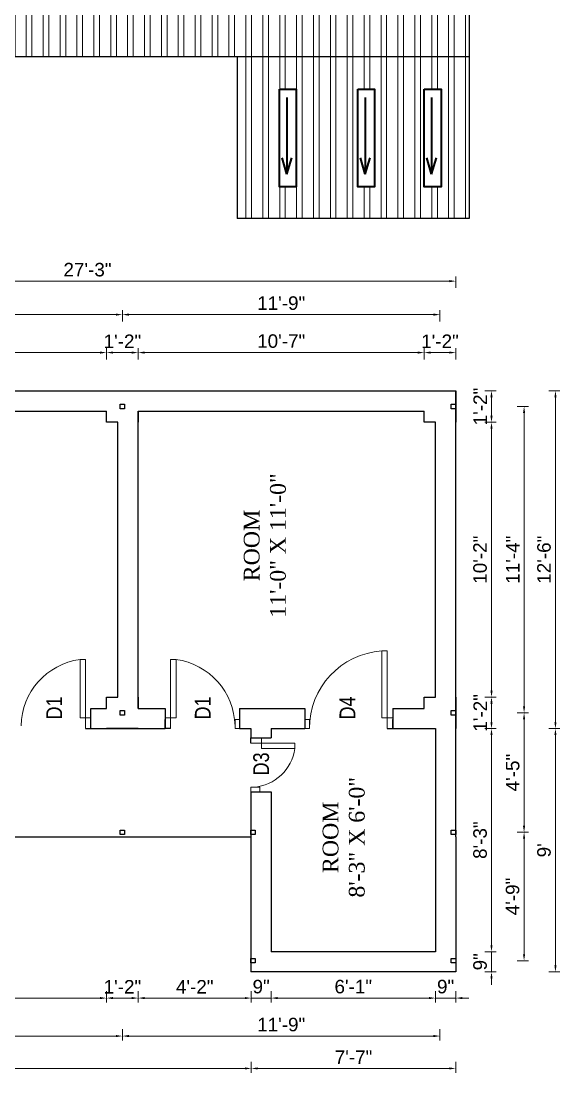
# Model space of a CAD drawing. Header units: inches. Extents: x 0 to 383786, y -45810 to 0.
# Drawn here: x 362889 to 363128.3, y -41015.7 to -40548.7 of the extents above; entities that cross this region are included whole.
import ezdxf

# ---------------------------------------------------------------- set-up
doc = ezdxf.new("R2010")
doc.units = ezdxf.units.IN
doc.header["$LTSCALE"] = 2
doc.header["$MEASUREMENT"] = 0
doc.header["$PDMODE"] = 34
doc.layers.get('0').update_dxf_attribs({"linetype": 'CONTINUOUS'})
doc.layers.get('DEFPOINTS').update_dxf_attribs({"color": 141, "linetype": 'CONTINUOUS'})
for name, color, linetype, lineweight in [('DIM_LINE', 173, 'CONTINUOUS', 20), ('dimension', 160, 'CONTINUOUS', 15), ('door', 20, 'CONTINUOUS', 35), ('steps', 253, 'CONTINUOUS', 20), ('truss', 1, 'CONTINUOUS', 25), ('WALL - A', 1, 'CONTINUOUS', 40)]:
    doc.layers.add(name, color=color, linetype=linetype, lineweight=lineweight)
doc.styles.add('Lettring Text', font='arial.ttf')
doc.styles.get("Standard").update_dxf_attribs({"font": 'ARIALN.TTF'})
doc.dimstyles.new('Copy of Standard', dxfattribs={"dimtxt": 6, "dimasz": 2.875, "dimexe": 2, "dimexo": 4, "dimgap": 2, "dimtad": 1, "dimdec": 0, "dimrnd": 1, "dimzin": 0, "dimdsep": 46, "dimlunit": 4, "dimtxsty": 'Lettring Text', "dimcen": 0.1, "dimclrd": 7, "dimclre": 7, "dimclrt": 7, "dimazin": 0, "dimtfac": 0.645, "dimtdec": 0, "dimtmove": 1, "dimatfit": 0, "dimfxl": 3, "dimfxlon": 1, "dimtfillclr": 256, "dimtolj": 1, "dimtzin": 0, "dimlwd": -1, "dimlwe": -1, "dimarcsym": 2})
pattern_1 = [(270, (320661.323, -377031.81), (7.5, -9e-16), []), (270, (320658.823, -377034.31), (7.5, -9e-16), [])]

# ---------------------------------------------------------------- blocks, each defined once
blk = doc.blocks.new('*D551')
at = {"layer": 'DEFPOINTS', "color": 0, "ltscale": 0.5, "transparency": 16777216}
for p in [(362927, -40695.87), (362769, -40712.82), (362927, -40712.82)]:
    blk.add_point(p, dxfattribs=at)
at = {"layer": 'steps', "color": 7, "ltscale": 0.5, "transparency": 16777216}
for p, q in [((362769, -40698.87), (362769, -40693.87)), ((362771.87, -40695.87), (362924.12, -40695.87)), ((362927, -40698.87), (362927, -40693.87))]:
    blk.add_line(p, q, dxfattribs=at)
for points in [[(362771.87, -40695.39), (362771.87, -40696.34), (362769, -40695.87)], [(362924.12, -40695.39), (362924.12, -40696.34), (362927, -40695.87)]]:
    blk.add_solid(points, dxfattribs=at)
at = {"layer": 'steps', "color": 7, "ltscale": 0.5, "transparency": 16777216, "insert": (362848, -40690.8), "char_height": 6, "attachment_point": 5, "style": 'Lettring Text'}
blk.add_mtext('\\A1;13\'-2"', dxfattribs=at)
blk = doc.blocks.new('*D552')
at = {"layer": 'DEFPOINTS', "color": 0, "ltscale": 0.5, "transparency": 16777216}
for p in [(362941, -40695.87), (362927, -40712.82), (362941, -40712.82)]:
    blk.add_point(p, dxfattribs=at)
at = {"layer": 'steps', "color": 7, "ltscale": 0.5, "transparency": 16777216}
for p, q in [((362927, -40698.87), (362927, -40693.87)), ((362929.87, -40695.87), (362938.12, -40695.87)), ((362941, -40698.87), (362941, -40693.87))]:
    blk.add_line(p, q, dxfattribs=at)
for points in [[(362929.87, -40695.39), (362929.87, -40696.34), (362927, -40695.87)], [(362938.12, -40695.39), (362938.12, -40696.34), (362941, -40695.87)]]:
    blk.add_solid(points, dxfattribs=at)
at = {"layer": 'steps', "color": 7, "ltscale": 0.5, "transparency": 16777216, "insert": (362934, -40690.85), "char_height": 6, "attachment_point": 5, "style": 'Lettring Text'}
blk.add_mtext('\\A1;1\'-2"', dxfattribs=at)
blk = doc.blocks.new('*D531')
at = {"layer": 'DEFPOINTS', "color": 0, "ltscale": 0.5, "transparency": 16777216}
for p in [(363068, -40695.87), (362941, -40712.82), (363068, -40712.82)]:
    blk.add_point(p, dxfattribs=at)
at = {"layer": 'steps', "color": 7, "ltscale": 0.5, "transparency": 16777216}
for p, q in [((362941, -40698.87), (362941, -40693.87)), ((362943.87, -40695.87), (363065.12, -40695.87)), ((363068, -40698.87), (363068, -40693.87))]:
    blk.add_line(p, q, dxfattribs=at)
for points in [[(362943.87, -40695.39), (362943.87, -40696.34), (362941, -40695.87)], [(363065.12, -40695.39), (363065.12, -40696.34), (363068, -40695.87)]]:
    blk.add_solid(points, dxfattribs=at)
at = {"layer": 'steps', "color": 7, "ltscale": 0.5, "transparency": 16777216, "insert": (363004.5, -40690.8), "char_height": 6, "attachment_point": 5, "style": 'Lettring Text'}
blk.add_mtext('\\A1;10\'-7"', dxfattribs=at)
blk = doc.blocks.new('*D532')
at = {"layer": 'DEFPOINTS', "color": 0, "ltscale": 0.5, "transparency": 16777216}
for p in [(363082, -40695.87), (363068, -40712.82), (363082, -40712.82)]:
    blk.add_point(p, dxfattribs=at)
at = {"layer": 'steps', "color": 7, "ltscale": 0.5, "transparency": 16777216}
for p, q in [((363068, -40698.87), (363068, -40693.87)), ((363070.87, -40695.87), (363079.12, -40695.87)), ((363082, -40698.87), (363082, -40693.87))]:
    blk.add_line(p, q, dxfattribs=at)
for points in [[(363070.87, -40695.39), (363070.87, -40696.34), (363068, -40695.87)], [(363079.12, -40695.39), (363079.12, -40696.34), (363082, -40695.87)]]:
    blk.add_solid(points, dxfattribs=at)
at = {"layer": 'steps', "color": 7, "ltscale": 0.5, "transparency": 16777216, "insert": (363075, -40690.85), "char_height": 6, "attachment_point": 5, "style": 'Lettring Text'}
blk.add_mtext('\\A1;1\'-2"', dxfattribs=at)
blk = doc.blocks.new('*D533')
at = {"layer": 'DEFPOINTS', "color": 0, "ltscale": 0.5, "transparency": 16777216}
for p in [(362934, -40679.01), (362934, -40712.82), (363075, -40712.82)]:
    blk.add_point(p, dxfattribs=at)
at = {"layer": 'steps', "color": 7, "ltscale": 0.5, "transparency": 16777216}
for p, q in [((362934, -40682.01), (362934, -40677.01)), ((363075, -40682.01), (363075, -40677.01)), ((363072.12, -40679.01), (362936.87, -40679.01))]:
    blk.add_line(p, q, dxfattribs=at)
for points in [[(362936.87, -40678.53), (362936.87, -40679.49), (362934, -40679.01)], [(363072.12, -40678.53), (363072.12, -40679.49), (363075, -40679.01)]]:
    blk.add_solid(points, dxfattribs=at)
at = {"layer": 'steps', "color": 7, "ltscale": 0.5, "transparency": 16777216, "insert": (363004.5, -40673.94), "char_height": 6, "attachment_point": 5, "style": 'Lettring Text'}
blk.add_mtext('\\A1;11\'-9"', dxfattribs=at)
blk = doc.blocks.new('*D534')
at = {"layer": 'DEFPOINTS', "color": 0, "ltscale": 0.5, "transparency": 16777216}
for p in [(362762, -40679.01), (362762, -40712.82), (362934, -40712.82)]:
    blk.add_point(p, dxfattribs=at)
at = {"layer": 'steps', "color": 7, "ltscale": 0.5, "transparency": 16777216}
for p, q in [((362762, -40682.01), (362762, -40677.01)), ((362934, -40682.01), (362934, -40677.01)), ((362931.12, -40679.01), (362764.87, -40679.01))]:
    blk.add_line(p, q, dxfattribs=at)
for points in [[(362764.87, -40678.53), (362764.87, -40679.49), (362762, -40679.01)], [(362931.12, -40678.53), (362931.12, -40679.49), (362934, -40679.01)]]:
    blk.add_solid(points, dxfattribs=at)
at = {"layer": 'steps', "color": 7, "ltscale": 0.5, "transparency": 16777216, "insert": (362848, -40673.99), "char_height": 6, "attachment_point": 5, "style": 'Lettring Text'}
blk.add_mtext('\\A1;14\'-4"', dxfattribs=at)
blk = doc.blocks.new('*D536')
at = {"layer": 'DEFPOINTS', "color": 0, "ltscale": 0.5, "transparency": 16777216}
for p in [(363082, -40664.15), (362755, -40712.82), (363082, -40712.82)]:
    blk.add_point(p, dxfattribs=at)
at = {"layer": 'steps', "color": 7, "ltscale": 0.5, "transparency": 16777216}
for p, q in [((362755, -40667.15), (362755, -40662.15)), ((363082, -40667.15), (363082, -40662.15)), ((362757.87, -40664.15), (363079.12, -40664.15))]:
    blk.add_line(p, q, dxfattribs=at)
for points in [[(362757.87, -40663.67), (362757.87, -40664.63), (362755, -40664.15)], [(363079.12, -40663.67), (363079.12, -40664.63), (363082, -40664.15)]]:
    blk.add_solid(points, dxfattribs=at)
at = {"layer": 'steps', "color": 7, "ltscale": 0.5, "transparency": 16777216, "insert": (362918.5, -40659.09), "char_height": 6, "attachment_point": 5, "style": 'Lettring Text'}
blk.add_mtext('\\A1;27\'-3"', dxfattribs=at)
blk = doc.blocks.new('*D538')
at = {"layer": 'DEFPOINTS', "color": 0, "ltscale": 0.5, "transparency": 16777216}
for p in [(363073, -40961.82), (363097.88, -40961.82), (363082, -40970.82)]:
    blk.add_point(p, dxfattribs=at)
at = {"layer": 'steps', "color": 7, "ltscale": 0.5, "transparency": 16777216}
for p, q in [((363097.88, -40958.94), (363097.88, -40956.07)), ((363094.88, -40961.82), (363099.88, -40961.82)), ((363097.88, -40970.82), (363097.88, -40961.82)), ((363094.88, -40970.82), (363099.88, -40970.82)), ((363097.88, -40973.69), (363097.88, -40976.57))]:
    blk.add_line(p, q, dxfattribs=at)
for points in [[(363097.4, -40958.94), (363098.36, -40958.94), (363097.88, -40961.82)], [(363097.4, -40973.69), (363098.36, -40973.69), (363097.88, -40970.82)]]:
    blk.add_solid(points, dxfattribs=at)
at = {"layer": 'steps', "color": 7, "ltscale": 0.5, "transparency": 16777216, "insert": (363092.82, -40966.32), "char_height": 6, "attachment_point": 5, "rotation": 90, "style": 'Lettring Text'}
blk.add_mtext('\\A1;9"', dxfattribs=at)
blk = doc.blocks.new('*D553')
at = {"layer": 'DEFPOINTS', "color": 0, "ltscale": 0.5, "transparency": 16777216}
for p in [(363073, -40862.82), (363097.88, -40862.82), (363073, -40961.82)]:
    blk.add_point(p, dxfattribs=at)
at = {"layer": 'steps', "color": 7, "ltscale": 0.5, "transparency": 16777216}
for p, q in [((363094.88, -40862.82), (363099.88, -40862.82)), ((363097.88, -40958.94), (363097.88, -40865.69)), ((363094.88, -40961.82), (363099.88, -40961.82))]:
    blk.add_line(p, q, dxfattribs=at)
for points in [[(363097.4, -40865.69), (363098.36, -40865.69), (363097.88, -40862.82)], [(363097.4, -40958.94), (363098.36, -40958.94), (363097.88, -40961.82)]]:
    blk.add_solid(points, dxfattribs=at)
at = {"layer": 'steps', "color": 7, "ltscale": 0.5, "transparency": 16777216, "insert": (363092.82, -40912.32), "char_height": 6, "attachment_point": 5, "rotation": 90, "style": 'Lettring Text'}
blk.add_mtext('\\A1;8\'-3"', dxfattribs=at)
blk = doc.blocks.new('*D554')
at = {"layer": 'DEFPOINTS', "color": 0, "ltscale": 0.5, "transparency": 16777216}
for p in [(363073, -40848.82), (363097.88, -40848.82), (363073, -40862.82)]:
    blk.add_point(p, dxfattribs=at)
at = {"layer": 'steps', "color": 7, "ltscale": 0.5, "transparency": 16777216}
for p, q in [((363094.88, -40848.82), (363099.88, -40848.82)), ((363097.88, -40859.94), (363097.88, -40851.69)), ((363094.88, -40862.82), (363099.88, -40862.82))]:
    blk.add_line(p, q, dxfattribs=at)
for points in [[(363097.4, -40851.69), (363098.36, -40851.69), (363097.88, -40848.82)], [(363097.4, -40859.94), (363098.36, -40859.94), (363097.88, -40862.82)]]:
    blk.add_solid(points, dxfattribs=at)
at = {"layer": 'steps', "color": 7, "ltscale": 0.5, "transparency": 16777216, "insert": (363092.87, -40855.82), "char_height": 6, "attachment_point": 5, "rotation": 90, "style": 'Lettring Text'}
blk.add_mtext('\\A1;1\'-2"', dxfattribs=at)
blk = doc.blocks.new('*D555')
at = {"layer": 'DEFPOINTS', "color": 0, "ltscale": 0.5, "transparency": 16777216}
for p in [(363073, -40726.82), (363097.88, -40726.82), (363073, -40848.82)]:
    blk.add_point(p, dxfattribs=at)
at = {"layer": 'steps', "color": 7, "ltscale": 0.5, "transparency": 16777216}
for p, q in [((363094.88, -40726.82), (363099.88, -40726.82)), ((363097.88, -40845.94), (363097.88, -40729.69)), ((363094.88, -40848.82), (363099.88, -40848.82))]:
    blk.add_line(p, q, dxfattribs=at)
for points in [[(363097.4, -40729.69), (363098.36, -40729.69), (363097.88, -40726.82)], [(363097.4, -40845.94), (363098.36, -40845.94), (363097.88, -40848.82)]]:
    blk.add_solid(points, dxfattribs=at)
at = {"layer": 'steps', "color": 7, "ltscale": 0.5, "transparency": 16777216, "insert": (363092.82, -40787.82), "char_height": 6, "attachment_point": 5, "rotation": 90, "style": 'Lettring Text'}
blk.add_mtext('\\A1;10\'-2"', dxfattribs=at)
blk = doc.blocks.new('*D556')
at = {"layer": 'DEFPOINTS', "color": 0, "ltscale": 0.5, "transparency": 16777216}
for p in [(363073, -40712.82), (363097.88, -40712.82), (363073, -40726.82)]:
    blk.add_point(p, dxfattribs=at)
at = {"layer": 'steps', "color": 7, "ltscale": 0.5, "transparency": 16777216}
for p, q in [((363094.88, -40712.82), (363099.88, -40712.82)), ((363097.88, -40723.94), (363097.88, -40715.69)), ((363094.88, -40726.82), (363099.88, -40726.82))]:
    blk.add_line(p, q, dxfattribs=at)
for points in [[(363097.4, -40715.69), (363098.36, -40715.69), (363097.88, -40712.82)], [(363097.4, -40723.94), (363098.36, -40723.94), (363097.88, -40726.82)]]:
    blk.add_solid(points, dxfattribs=at)
at = {"layer": 'steps', "color": 7, "ltscale": 0.5, "transparency": 16777216, "insert": (363092.87, -40719.82), "char_height": 6, "attachment_point": 5, "rotation": 90, "style": 'Lettring Text'}
blk.add_mtext('\\A1;1\'-2"', dxfattribs=at)
blk = doc.blocks.new('*D557')
at = {"layer": 'DEFPOINTS', "color": 0, "ltscale": 0.5, "transparency": 16777216}
for p in [(363081, -40908.82), (363112.34, -40908.82), (363081, -40965.82)]:
    blk.add_point(p, dxfattribs=at)
at = {"layer": 'steps', "color": 7, "ltscale": 0.5, "transparency": 16777216}
for p, q in [((363109.34, -40908.82), (363114.34, -40908.82)), ((363112.34, -40962.94), (363112.34, -40911.69)), ((363109.34, -40965.82), (363114.34, -40965.82))]:
    blk.add_line(p, q, dxfattribs=at)
for points in [[(363111.86, -40911.69), (363112.82, -40911.69), (363112.34, -40908.82)], [(363111.86, -40962.94), (363112.82, -40962.94), (363112.34, -40965.82)]]:
    blk.add_solid(points, dxfattribs=at)
at = {"layer": 'steps', "color": 7, "ltscale": 0.5, "transparency": 16777216, "insert": (363107.27, -40937.32), "char_height": 6, "attachment_point": 5, "rotation": 90, "style": 'Lettring Text'}
blk.add_mtext('\\A1;4\'-9"', dxfattribs=at)
blk = doc.blocks.new('*D558')
at = {"layer": 'DEFPOINTS', "color": 0, "ltscale": 0.5, "transparency": 16777216}
for p in [(363082, -40855.82), (363112.34, -40855.82), (363081, -40908.82)]:
    blk.add_point(p, dxfattribs=at)
at = {"layer": 'steps', "color": 7, "ltscale": 0.5, "transparency": 16777216}
for p, q in [((363109.34, -40855.82), (363114.34, -40855.82)), ((363112.34, -40905.94), (363112.34, -40858.69)), ((363109.34, -40908.82), (363114.34, -40908.82))]:
    blk.add_line(p, q, dxfattribs=at)
for points in [[(363111.86, -40858.69), (363112.82, -40858.69), (363112.34, -40855.82)], [(363111.86, -40905.94), (363112.82, -40905.94), (363112.34, -40908.82)]]:
    blk.add_solid(points, dxfattribs=at)
at = {"layer": 'steps', "color": 7, "ltscale": 0.5, "transparency": 16777216, "insert": (363107.29, -40882.32), "char_height": 6, "attachment_point": 5, "rotation": 90, "style": 'Lettring Text'}
blk.add_mtext('\\A1;4\'-5"', dxfattribs=at)
blk = doc.blocks.new('*D559')
at = {"layer": 'DEFPOINTS', "color": 0, "ltscale": 0.5, "transparency": 16777216}
for p in [(363082, -40719.82), (363112.34, -40719.82), (363082, -40855.82)]:
    blk.add_point(p, dxfattribs=at)
at = {"layer": 'steps', "color": 7, "ltscale": 0.5, "transparency": 16777216}
for p, q in [((363109.34, -40719.82), (363114.34, -40719.82)), ((363112.34, -40852.94), (363112.34, -40722.69)), ((363109.34, -40855.82), (363114.34, -40855.82))]:
    blk.add_line(p, q, dxfattribs=at)
for points in [[(363111.86, -40722.69), (363112.82, -40722.69), (363112.34, -40719.82)], [(363111.86, -40852.94), (363112.82, -40852.94), (363112.34, -40855.82)]]:
    blk.add_solid(points, dxfattribs=at)
at = {"layer": 'steps', "color": 7, "ltscale": 0.5, "transparency": 16777216, "insert": (363107.32, -40787.82), "char_height": 6, "attachment_point": 5, "rotation": 90, "style": 'Lettring Text'}
blk.add_mtext('\\A1;11\'-4"', dxfattribs=at)
blk = doc.blocks.new('*D560')
at = {"layer": 'DEFPOINTS', "color": 0, "ltscale": 0.5, "transparency": 16777216}
for p in [(363082, -40712.82), (363126.27, -40712.82), (363073, -40862.82)]:
    blk.add_point(p, dxfattribs=at)
at = {"layer": 'steps', "color": 7, "ltscale": 0.5, "transparency": 16777216}
for p, q in [((363123.27, -40712.82), (363128.27, -40712.82)), ((363126.27, -40859.94), (363126.27, -40715.69)), ((363123.27, -40862.82), (363128.27, -40862.82))]:
    blk.add_line(p, q, dxfattribs=at)
for points in [[(363125.8, -40715.69), (363126.75, -40715.69), (363126.27, -40712.82)], [(363125.8, -40859.94), (363126.75, -40859.94), (363126.27, -40862.82)]]:
    blk.add_solid(points, dxfattribs=at)
at = {"layer": 'steps', "color": 7, "ltscale": 0.5, "transparency": 16777216, "insert": (363121.21, -40787.82), "char_height": 6, "attachment_point": 5, "rotation": 90, "style": 'Lettring Text'}
blk.add_mtext('\\A1;12\'-6"', dxfattribs=at)
blk = doc.blocks.new('*D561')
at = {"layer": 'DEFPOINTS', "color": 0, "ltscale": 0.5, "transparency": 16777216}
for p in [(363073, -40862.82), (363082, -40970.82), (363126.27, -40970.82)]:
    blk.add_point(p, dxfattribs=at)
at = {"layer": 'steps', "color": 7, "ltscale": 0.5, "transparency": 16777216}
for p, q in [((363123.27, -40862.82), (363128.27, -40862.82)), ((363126.27, -40865.69), (363126.27, -40967.94)), ((363123.27, -40970.82), (363128.27, -40970.82))]:
    blk.add_line(p, q, dxfattribs=at)
for points in [[(363125.8, -40865.69), (363126.75, -40865.69), (363126.27, -40862.82)], [(363125.8, -40967.94), (363126.75, -40967.94), (363126.27, -40970.82)]]:
    blk.add_solid(points, dxfattribs=at)
at = {"layer": 'steps', "color": 7, "ltscale": 0.5, "transparency": 16777216, "insert": (363121.21, -40916.82), "char_height": 6, "attachment_point": 5, "rotation": 90, "style": 'Lettring Text'}
blk.add_mtext("\\A1;9'", dxfattribs=at)
blk = doc.blocks.new('*D562')
at = {"layer": 'DEFPOINTS', "color": 0, "ltscale": 0.5, "transparency": 16777216}
for p in [(363073, -40961.82), (363082, -40970.82), (363073, -40982.42)]:
    blk.add_point(p, dxfattribs=at)
at = {"layer": 'steps', "color": 7, "ltscale": 0.5, "transparency": 16777216}
for p, q in [((363073, -40979.42), (363073, -40984.42)), ((363082, -40979.42), (363082, -40984.42)), ((363070.12, -40982.42), (363067.25, -40982.42)), ((363082, -40982.42), (363073, -40982.42)), ((363084.87, -40982.42), (363087.75, -40982.42))]:
    blk.add_line(p, q, dxfattribs=at)
for points in [[(363070.12, -40981.94), (363070.12, -40982.9), (363073, -40982.42)], [(363084.87, -40981.94), (363084.87, -40982.9), (363082, -40982.42)]]:
    blk.add_solid(points, dxfattribs=at)
at = {"layer": 'steps', "color": 7, "ltscale": 0.5, "transparency": 16777216, "insert": (363077.5, -40977.36), "char_height": 6, "attachment_point": 5, "style": 'Lettring Text'}
blk.add_mtext('\\A1;9"', dxfattribs=at)
blk = doc.blocks.new('*D563')
at = {"layer": 'DEFPOINTS', "color": 0, "ltscale": 0.5, "transparency": 16777216}
for p in [(363000, -40961.82), (363073, -40961.82), (363000, -40982.42)]:
    blk.add_point(p, dxfattribs=at)
at = {"layer": 'steps', "color": 7, "ltscale": 0.5, "transparency": 16777216}
for p, q in [((363000, -40979.42), (363000, -40984.42)), ((363073, -40979.42), (363073, -40984.42)), ((363070.12, -40982.42), (363002.87, -40982.42))]:
    blk.add_line(p, q, dxfattribs=at)
for points in [[(363002.87, -40981.94), (363002.87, -40982.9), (363000, -40982.42)], [(363070.12, -40981.94), (363070.12, -40982.9), (363073, -40982.42)]]:
    blk.add_solid(points, dxfattribs=at)
at = {"layer": 'steps', "color": 7, "ltscale": 0.5, "transparency": 16777216, "insert": (363036.5, -40977.36), "char_height": 6, "attachment_point": 5, "style": 'Lettring Text'}
blk.add_mtext('\\A1;6\'-1"', dxfattribs=at)
blk = doc.blocks.new('*D564')
at = {"layer": 'DEFPOINTS', "color": 0, "ltscale": 0.5, "transparency": 16777216}
for p in [(363000, -40961.82), (362991.23, -40970.82), (362991.23, -40982.42)]:
    blk.add_point(p, dxfattribs=at)
at = {"layer": 'steps', "color": 7, "ltscale": 0.5, "transparency": 16777216}
for p, q in [((362991.23, -40979.42), (362991.23, -40984.42)), ((363000, -40979.42), (363000, -40984.42)), ((362988.36, -40982.42), (362985.48, -40982.42)), ((363000, -40982.42), (362991.23, -40982.42)), ((363002.87, -40982.42), (363005.75, -40982.42))]:
    blk.add_line(p, q, dxfattribs=at)
for points in [[(362988.36, -40981.94), (362988.36, -40982.9), (362991.23, -40982.42)], [(363002.87, -40981.94), (363002.87, -40982.9), (363000, -40982.42)]]:
    blk.add_solid(points, dxfattribs=at)
at = {"layer": 'steps', "color": 7, "ltscale": 0.5, "transparency": 16777216, "insert": (362995.61, -40977.36), "char_height": 6, "attachment_point": 5, "style": 'Lettring Text'}
blk.add_mtext('\\A1;9"', dxfattribs=at)
blk = doc.blocks.new('*D565')
at = {"layer": 'DEFPOINTS', "color": 0, "ltscale": 0.5, "transparency": 16777216}
for p in [(362941, -40853.82), (362991.23, -40970.82), (362941, -40982.42)]:
    blk.add_point(p, dxfattribs=at)
at = {"layer": 'steps', "color": 7, "ltscale": 0.5, "transparency": 16777216}
for p, q in [((362941, -40979.42), (362941, -40984.42)), ((362991.23, -40979.42), (362991.23, -40984.42)), ((362988.36, -40982.42), (362943.87, -40982.42))]:
    blk.add_line(p, q, dxfattribs=at)
for points in [[(362943.87, -40981.94), (362943.87, -40982.9), (362941, -40982.42)], [(362988.36, -40981.94), (362988.36, -40982.9), (362991.23, -40982.42)]]:
    blk.add_solid(points, dxfattribs=at)
at = {"layer": 'steps', "color": 7, "ltscale": 0.5, "transparency": 16777216, "insert": (362966.11, -40977.41), "char_height": 6, "attachment_point": 5, "style": 'Lettring Text'}
blk.add_mtext('\\A1;4\'-2"', dxfattribs=at)
blk = doc.blocks.new('*D566')
at = {"layer": 'DEFPOINTS', "color": 0, "ltscale": 0.5, "transparency": 16777216}
for p in [(362927, -40853.82), (362941, -40853.82), (362927, -40982.42)]:
    blk.add_point(p, dxfattribs=at)
at = {"layer": 'steps', "color": 7, "ltscale": 0.5, "transparency": 16777216}
for p, q in [((362927, -40979.42), (362927, -40984.42)), ((362941, -40979.42), (362941, -40984.42)), ((362938.12, -40982.42), (362929.87, -40982.42))]:
    blk.add_line(p, q, dxfattribs=at)
for points in [[(362929.87, -40981.94), (362929.87, -40982.9), (362927, -40982.42)], [(362938.12, -40981.94), (362938.12, -40982.9), (362941, -40982.42)]]:
    blk.add_solid(points, dxfattribs=at)
at = {"layer": 'steps', "color": 7, "ltscale": 0.5, "transparency": 16777216, "insert": (362934, -40977.41), "char_height": 6, "attachment_point": 5, "style": 'Lettring Text'}
blk.add_mtext('\\A1;1\'-2"', dxfattribs=at)
blk = doc.blocks.new('*D567')
at = {"layer": 'DEFPOINTS', "color": 0, "ltscale": 0.5, "transparency": 16777216}
for p in [(362927, -40853.82), (362769, -40862.82), (362769, -40982.42)]:
    blk.add_point(p, dxfattribs=at)
at = {"layer": 'steps', "color": 7, "ltscale": 0.5, "transparency": 16777216}
for p, q in [((362769, -40979.42), (362769, -40984.42)), ((362927, -40979.42), (362927, -40984.42)), ((362924.12, -40982.42), (362771.87, -40982.42))]:
    blk.add_line(p, q, dxfattribs=at)
for points in [[(362771.87, -40981.94), (362771.87, -40982.9), (362769, -40982.42)], [(362924.12, -40981.94), (362924.12, -40982.9), (362927, -40982.42)]]:
    blk.add_solid(points, dxfattribs=at)
at = {"layer": 'steps', "color": 7, "ltscale": 0.5, "transparency": 16777216, "insert": (362848, -40977.36), "char_height": 6, "attachment_point": 5, "style": 'Lettring Text'}
blk.add_mtext('\\A1;13\'-2"', dxfattribs=at)
blk = doc.blocks.new('*D571')
at = {"layer": 'DEFPOINTS', "color": 0, "ltscale": 0.5, "transparency": 16777216}
for p in [(362934, -40712.82), (363075, -40712.82), (362934, -40999.27)]:
    blk.add_point(p, dxfattribs=at)
at = {"layer": 'steps', "color": 7, "ltscale": 0.5, "transparency": 16777216}
for p, q in [((362934, -40996.27), (362934, -41001.27)), ((363072.12, -40999.27), (362936.87, -40999.27)), ((363075, -40996.27), (363075, -41001.27))]:
    blk.add_line(p, q, dxfattribs=at)
for points in [[(362936.87, -40998.79), (362936.87, -40999.75), (362934, -40999.27)], [(363072.12, -40998.79), (363072.12, -40999.75), (363075, -40999.27)]]:
    blk.add_solid(points, dxfattribs=at)
at = {"layer": 'steps', "color": 7, "ltscale": 0.5, "transparency": 16777216, "insert": (363004.5, -40994.21), "char_height": 6, "attachment_point": 5, "style": 'Lettring Text'}
blk.add_mtext('\\A1;11\'-9"', dxfattribs=at)
blk = doc.blocks.new('*D572')
at = {"layer": 'DEFPOINTS', "color": 0, "ltscale": 0.5, "transparency": 16777216}
for p in [(362934, -40712.82), (362762, -40862.82), (362762, -40999.27)]:
    blk.add_point(p, dxfattribs=at)
at = {"layer": 'steps', "color": 7, "ltscale": 0.5, "transparency": 16777216}
for p, q in [((362762, -40996.27), (362762, -41001.27)), ((362931.12, -40999.27), (362764.87, -40999.27)), ((362934, -40996.27), (362934, -41001.27))]:
    blk.add_line(p, q, dxfattribs=at)
for points in [[(362764.87, -40998.79), (362764.87, -40999.75), (362762, -40999.27)], [(362931.12, -40998.79), (362931.12, -40999.75), (362934, -40999.27)]]:
    blk.add_solid(points, dxfattribs=at)
at = {"layer": 'steps', "color": 7, "ltscale": 0.5, "transparency": 16777216, "insert": (362848, -40994.26), "char_height": 6, "attachment_point": 5, "style": 'Lettring Text'}
blk.add_mtext('\\A1;14\'-4"', dxfattribs=at)
blk = doc.blocks.new('*D574')
at = {"layer": 'DEFPOINTS', "color": 0, "ltscale": 0.5, "transparency": 16777216}
for p in [(362991.23, -40970.82), (363082, -40970.82), (362991.23, -41013.66)]:
    blk.add_point(p, dxfattribs=at)
at = {"layer": 'steps', "color": 7, "ltscale": 0.5, "transparency": 16777216}
for p, q in [((362991.23, -41010.66), (362991.23, -41015.66)), ((363079.12, -41013.66), (362994.11, -41013.66)), ((363082, -41010.66), (363082, -41015.66))]:
    blk.add_line(p, q, dxfattribs=at)
for points in [[(362994.11, -41013.18), (362994.11, -41014.14), (362991.23, -41013.66)], [(363079.12, -41013.18), (363079.12, -41014.14), (363082, -41013.66)]]:
    blk.add_solid(points, dxfattribs=at)
at = {"layer": 'steps', "color": 7, "ltscale": 0.5, "transparency": 16777216, "insert": (363036.61, -41008.66), "char_height": 6, "attachment_point": 5, "style": 'Lettring Text'}
blk.add_mtext('\\A1;7\'-7"', dxfattribs=at)
blk = doc.blocks.new('*D575')
at = {"layer": 'DEFPOINTS', "color": 0, "ltscale": 0.5, "transparency": 16777216}
for p in [(362755, -40910.82), (362991.23, -40970.82), (362755, -41013.66)]:
    blk.add_point(p, dxfattribs=at)
at = {"layer": 'steps', "color": 7, "ltscale": 0.5, "transparency": 16777216}
for p, q in [((362755, -41010.66), (362755, -41015.66)), ((362988.36, -41013.66), (362757.87, -41013.66)), ((362991.23, -41010.66), (362991.23, -41015.66))]:
    blk.add_line(p, q, dxfattribs=at)
for points in [[(362757.87, -41013.18), (362757.87, -41014.14), (362755, -41013.66)], [(362988.36, -41013.18), (362988.36, -41014.14), (362991.23, -41013.66)]]:
    blk.add_solid(points, dxfattribs=at)
at = {"layer": 'steps', "color": 7, "ltscale": 0.5, "transparency": 16777216, "insert": (362873.11, -41008.6), "char_height": 6, "attachment_point": 5, "style": 'Lettring Text'}
blk.add_mtext('\\A1;19\'-8"', dxfattribs=at)

msp = doc.modelspace()

# ---------------------------------------------------------------- hatches: boundary and pattern name
at = {"layer": 'DIM_LINE'}
h = msp.add_hatch(dxfattribs=at)
h.set_pattern_fill('ANSI32', color=256, scale=20, angle=225)
h.set_pattern_definition(pattern_1)
h.paths.add_polyline_path([(362743, -40564.36), (363088, -40564.36), (363088, -40458.36), (362743, -40458.36)])
h.paths.add_polyline_path([(362787.96, -40488.58), (362802.41, -40488.58), (362802.41, -40531.91), (362787.96, -40531.91)], flags=16)
h.paths.add_polyline_path([(362866.09, -40488.58), (362880.54, -40488.58), (362880.54, -40531.91), (362866.09, -40531.91)], flags=16)
h.paths.add_polyline_path([(362936.2, -40488.58), (362950.65, -40488.58), (362950.65, -40531.91), (362936.2, -40531.91)], flags=16)
h.paths.add_polyline_path([(363016.78, -40488.58), (363031.23, -40488.58), (363031.23, -40531.91), (363016.78, -40531.91)], flags=16)
h = msp.add_hatch(dxfattribs=at)
h.set_pattern_fill('ANSI32', color=256, scale=20, angle=225)
h.set_pattern_definition(pattern_1)
h.paths.add_polyline_path([(362985, -40564.36), (362985, -40636.36), (363088, -40636.36), (363088, -40564.36)])
h.paths.add_polyline_path([(363011.22, -40578.94), (363011.22, -40622.27), (363003.72, -40622.27), (363003.72, -40578.94)], flags=16)
h.paths.add_polyline_path([(363038.5, -40578.94), (363046, -40578.94), (363046, -40622.27), (363038.5, -40622.27)], flags=16)
h.paths.add_polyline_path([(363067.96, -40578.94), (363075.46, -40578.94), (363075.46, -40622.27), (363067.96, -40622.27)], flags=16)

# ---------------------------------------------------------------- linework, layer by layer
at = {"ltscale": 0.5}
for p, q in [((363088, -40348.36), (363088, -40636.36)), ((362985, -40564.36), (362985, -40636.36)), ((363088, -40636.36), (362985, -40636.36)), ((363082, -40910.82), (363082, -40712.82)), ((362941, -40853.82), (362941, -40721.82)), ((362932, -40848.82), (362932, -40726.82)), ((363073, -40848.82), (363073, -40726.82)), ((362920, -40862.82), (362920, -40853.82)), ((362953, -40853.82), (362953, -40862.82)), ((362986, -40853.82), (362986, -40862.82)), ((363015, -40853.82), (363015, -40862.82)), ((363054, -40853.82), (363054, -40862.82)), ((362991, -40862.82), (362991, -40866.82)), ((363000, -40862.82), (363000, -40866.82)), ((363073, -40862.82), (363073, -40961.82)), ((362991, -40866.82), (363000, -40866.82)), ((362991, -40890.82), (362991, -40970.82)), ((362991, -40890.82), (363000, -40890.82)), ((363000, -40890.82), (363000, -40961.82)), ((363082, -40910.82), (363082, -40970.82)), ((363073, -40961.82), (363000, -40961.82)), ((363082, -40970.82), (362991, -40970.82))]:
    msp.add_line(p, q, dxfattribs=at)
at = {"color": 242, "ltscale": 0.5, "true_color": 0xcd2027}
for p, q in [((362743, -40564.36), (363088, -40564.36)), ((362755, -40712.82), (363082, -40712.82)), ((362769, -40721.82), (362927, -40721.82)), ((362941, -40721.82), (363068, -40721.82)), ((362920, -40853.82), (362927, -40853.82)), ((362941, -40853.82), (362953, -40853.82)), ((362986, -40853.82), (363015, -40853.82)), ((363054, -40853.82), (363068, -40853.82)), ((362920, -40862.82), (362953, -40862.82)), ((362986, -40862.82), (362991, -40862.82)), ((363000, -40862.82), (363015, -40862.82)), ((363054, -40862.82), (363073, -40862.82)), ((362755, -40910.82), (362991, -40910.82))]:
    msp.add_line(p, q, dxfattribs=at)
at = {"ltscale": 0.5}
for points in [[(362927, -40712.82), (362941, -40712.82)], [(363068, -40712.82), (363082, -40712.82), (363082, -40726.82)], [(362932, -40726.82), (362927, -40726.82), (362927, -40721.82)], [(362941, -40721.82), (362941, -40726.82)], [(363073, -40726.82), (363068, -40726.82), (363068, -40721.82)], [(362927, -40853.82), (362927, -40848.82), (362932, -40848.82)], [(362941, -40848.82), (362941, -40853.82)], [(363068, -40853.82), (363068, -40848.82), (363073, -40848.82)], [(363082, -40848.82), (363082, -40848.82), (363082, -40862.82)], [(362941, -40862.82), (362927, -40862.82)]]:
    msp.add_lwpolyline(points, dxfattribs=at)
for points in [[(362933, -40718.82), (362935, -40718.82), (362935, -40720.82), (362933, -40720.82)], [(363080, -40718.82), (363082, -40718.82), (363082, -40720.82), (363080, -40720.82)], [(362933, -40854.82), (362935, -40854.82), (362935, -40856.82), (362933, -40856.82)], [(363080, -40854.82), (363082, -40854.82), (363082, -40856.82), (363080, -40856.82)], [(362933, -40907.82), (362935, -40907.82), (362935, -40909.82), (362933, -40909.82)], [(362991, -40907.82), (362993, -40907.82), (362993, -40909.82), (362991, -40909.82)], [(363080, -40907.82), (363082, -40907.82), (363082, -40909.82), (363080, -40909.82)], [(362991, -40964.82), (362993, -40964.82), (362993, -40966.82), (362991, -40966.82)], [(363080, -40964.82), (363082, -40964.82), (363082, -40966.82), (363080, -40966.82)]]:
    msp.add_lwpolyline(points, close=True, dxfattribs=at)
at = {"layer": 'dimension', "ltscale": 7}
for p, q in [((363051.6, -40828.22), (363049.2, -40828.22)), ((363049.2, -40858.02), (363049.2, -40828.3)), ((363051.6, -40858.02), (363051.6, -40828.22)), ((362915.2, -40858.02), (362915.2, -40832.14)), ((362917.6, -40832.14), (362915.2, -40832.14)), ((362917.6, -40858.02), (362917.6, -40832.14)), ((362955.4, -40858.02), (362955.4, -40832.14)), ((362955.4, -40832.14), (362957.8, -40832.14)), ((362957.8, -40858.02), (362957.8, -40832.14)), ((362917.6, -40858.02), (362915.2, -40858.02)), ((362920, -40858.02), (362917.6, -40858.02)), ((362917.6, -40858.02), (362917.6, -40862.82)), ((362920, -40862.82), (362920, -40858.02)), ((362953, -40858.02), (362955.4, -40858.02)), ((362953, -40862.82), (362953, -40858.02)), ((362955.4, -40858.02), (362955.4, -40862.82)), ((362955.4, -40858.02), (362957.8, -40858.02)), ((362984, -40862.82), (362984, -40858.82)), ((362984, -40858.82), (362986, -40858.82)), ((362986, -40862.82), (362986, -40858.82)), ((363015, -40862.82), (363015, -40858.82)), ((363017, -40858.82), (363015, -40858.82)), ((363017, -40862.82), (363017, -40858.82)), ((363051.6, -40858.02), (363049.2, -40858.02)), ((363054, -40858.02), (363051.6, -40858.02)), ((363051.6, -40858.02), (363051.6, -40862.82)), ((363054, -40862.82), (363054, -40858.02)), ((362917.6, -40862.82), (362920, -40862.82)), ((362955.4, -40862.82), (362953, -40862.82)), ((362984, -40862.82), (362986, -40862.82)), ((363017, -40862.82), (363015, -40862.82)), ((363051.6, -40862.82), (363054, -40862.82)), ((362991, -40869.22), (362991, -40866.82)), ((362991, -40866.82), (362995.8, -40866.82)), ((362995.8, -40869.22), (362991, -40869.22)), ((362995.8, -40866.82), (362995.8, -40869.22)), ((362995.8, -40869.22), (363010.6, -40869.22)), ((362995.8, -40869.22), (362995.8, -40871.62)), ((363010.6, -40869.22), (363010.6, -40871.62)), ((362995.8, -40871.62), (363010.6, -40871.62)), ((362991, -40888.82), (362995, -40888.82)), ((362991, -40888.82), (362991, -40890.82)), ((362991, -40890.82), (362995, -40890.82)), ((362995, -40888.82), (362995, -40890.82))]:
    msp.add_line(p, q, dxfattribs=at)
for centre, radius, start, end in [((363051.6, -40862.82), 34.6, 93.9775, 180), ((362919.2, -40862.08), 30.21, 97.6166, 178.9643), ((362953.79, -40862.08), 30.21, 1.0357, 82.3834), ((362990.77, -40868.86), 20.02, 274.3111, 352.0745)]:
    msp.add_arc(centre, radius, start, end, dxfattribs=at)
at = {"layer": 'door', "ltscale": 0.5}
for points in [[(363003.72, -40578.94), (363011.22, -40578.94), (363011.22, -40622.27), (363003.72, -40622.27)], [(363038.5, -40578.94), (363046, -40578.94), (363046, -40622.27), (363038.5, -40622.27)], [(363067.96, -40578.94), (363075.46, -40578.94), (363075.46, -40622.27), (363067.96, -40622.27)]]:
    msp.add_lwpolyline(points, close=True, dxfattribs=at)
at = {"layer": 'truss', "ltscale": 7}
for p, q in [((362920, -40862.82), (362920, -40858.82)), ((362953, -40862.82), (362953, -40858.82)), ((363054, -40862.82), (363054, -40858.82)), ((362917.6, -40862.82), (362920, -40862.82)), ((362955.4, -40862.82), (362953, -40862.82)), ((363051.6, -40862.82), (363054, -40862.82)), ((362991, -40866.82), (362995, -40866.82)), ((362991, -40869.22), (362991, -40866.82))]:
    msp.add_line(p, q, dxfattribs=at)
at = {"layer": 'WALL - A'}
for p, q in [((363007.04, -40582.7), (363007.04, -40616.68)), ((363041.82, -40582.7), (363041.82, -40616.68)), ((363071.28, -40582.7), (363071.28, -40616.68)), ((363007.04, -40616.68), (363004.91, -40609.38)), ((363007.04, -40616.68), (363009.17, -40609.38)), ((363041.82, -40616.68), (363039.7, -40609.38)), ((363041.82, -40616.68), (363043.95, -40609.38)), ((363071.28, -40616.68), (363069.16, -40609.38)), ((363071.28, -40616.68), (363073.41, -40609.38))]:
    msp.add_line(p, q, dxfattribs=at)

# ---------------------------------------------------------------- texts
at = {"layer": 'steps', "color": 7, "ltscale": 0.3, "char_height": 7, "width": 70.3269, "attachment_point": 2, "rotation": 90}
for s, insert in [('{\\fTimes New Roman|b0|i0|c0|p18;ROOM \\P11\'-0" X 11\'-0"}', (362987.88, -40781.52)), ('{\\fTimes New Roman|b0|i0|c0|p18;ROOM \\P8\'-3" X 6\'-0"}', (363022.89, -40911.04))]:
    msp.add_mtext(s, dxfattribs=dict(at, insert=insert))
at = {"layer": 'steps', "color": 7, "ltscale": 0.3, "char_height": 7, "rotation": 90}
for s, insert, attachment_point in [('{\\W1;D1}', (362907.22, -40853.64), 8), ('{\\W1;D1}', (362966.16, -40853.64), 2), ('D4', (363037.39, -40853.64), 8), ('D3', (362992.09, -40878.48), 2)]:
    msp.add_mtext_dynamic_manual_height_columns(s, width=18.6213, gutter_width=40, heights=[0], dxfattribs=dict(at, insert=insert, attachment_point=attachment_point))

# ---------------------------------------------------------------- dimensions: what is measured, and where the dimension line sits
at = {"layer": 'steps', "ltscale": 0.5}
for base, p1, p2, angle, picture, middle in [((363082, -40664.15), (362755, -40712.82), (363082, -40712.82), 180, '*D536', (362918.5, -40659.09)), ((362762, -40679.01), (362934, -40712.82), (362762, -40712.82), 180, '*D534', (362848, -40673.99)), ((362934, -40679.01), (363075, -40712.82), (362934, -40712.82), 180, '*D533', (363004.5, -40673.94)), ((362927, -40695.87), (362769, -40712.82), (362927, -40712.82), 180, '*D551', (362848, -40690.8)), ((363068, -40695.87), (362941, -40712.82), (363068, -40712.82), 180, '*D531', (363004.5, -40690.8)), ((362762, -40999.27), (362934, -40712.82), (362762, -40862.82), 180, '*D572', (362848, -40994.26)), ((362934, -40999.27), (363075, -40712.82), (362934, -40712.82), 180, '*D571', (363004.5, -40994.21)), ((363126.27, -40712.82), (363073, -40862.82), (363082, -40712.82), 90, '*D560', (363121.21, -40787.82)), ((363112.34, -40719.82), (363082, -40855.82), (363082, -40719.82), 90, '*D559', (363107.32, -40787.82)), ((363097.88, -40726.82), (363073, -40848.82), (363073, -40726.82), 90, '*D555', (363092.82, -40787.82)), ((362769, -40982.42), (362927, -40853.82), (362769, -40862.82), 180, '*D567', (362848, -40977.36)), ((362941, -40982.42), (362991.23, -40970.82), (362941, -40853.82), 180, '*D565', (362966.11, -40977.41)), ((363112.34, -40855.82), (363081, -40908.82), (363082, -40855.82), 90, '*D558', (363107.29, -40882.32)), ((363097.88, -40862.82), (363073, -40961.82), (363073, -40862.82), 90, '*D553', (363092.82, -40912.32)), ((363126.27, -40970.82), (363073, -40862.82), (363082, -40970.82), 90, '*D561', (363121.21, -40916.82)), ((362755, -41013.66), (362991.23, -40970.82), (362755, -40910.82), 180, '*D575', (362873.11, -41008.6)), ((363112.34, -40908.82), (363081, -40965.82), (363081, -40908.82), 90, '*D557', (363107.27, -40937.32)), ((363000, -40982.42), (363073, -40961.82), (363000, -40961.82), 180, '*D563', (363036.5, -40977.36)), ((362991.23, -41013.66), (363082, -40970.82), (362991.23, -40970.82), 180, '*D574', (363036.61, -41008.66))]:
    dim = msp.add_linear_dim(base=base, p1=p1, p2=p2, angle=angle, dimstyle='Copy of Standard', dxfattribs=at)
    dim.commit()
    dim.dimension.update_dxf_attribs({"geometry": picture, "text_midpoint": middle})
for base, p1, p2, angle, picture, middle in [((362941, -40695.87), (362927, -40712.82), (362941, -40712.82), 180, '*D552', (362934, -40695.87)), ((363082, -40695.87), (363068, -40712.82), (363082, -40712.82), 180, '*D532', (363075, -40695.87)), ((363097.88, -40712.82), (363073, -40726.82), (363073, -40712.82), 90, '*D556', (363097.88, -40719.82)), ((363097.88, -40848.82), (363073, -40862.82), (363073, -40848.82), 90, '*D554', (363097.88, -40855.82)), ((362927, -40982.42), (362941, -40853.82), (362927, -40853.82), 180, '*D566', (362934, -40982.42)), ((363097.88, -40961.82), (363082, -40970.82), (363073, -40961.82), 90, '*D538', (363097.88, -40966.32)), ((362991.23, -40982.42), (363000, -40961.82), (362991.23, -40970.82), 180, '*D564', (362995.61, -40982.42)), ((363073, -40982.42), (363082, -40970.82), (363073, -40961.82), 180, '*D562', (363077.5, -40982.42))]:
    dim = msp.add_linear_dim(base=base, p1=p1, p2=p2, angle=angle, dimstyle='Copy of Standard', dxfattribs=at)
    dim.commit()
    dim.dimension.update_dxf_attribs({"geometry": picture, "text_midpoint": middle, "dimtype": 160})

doc.saveas('drawing.dxf')
